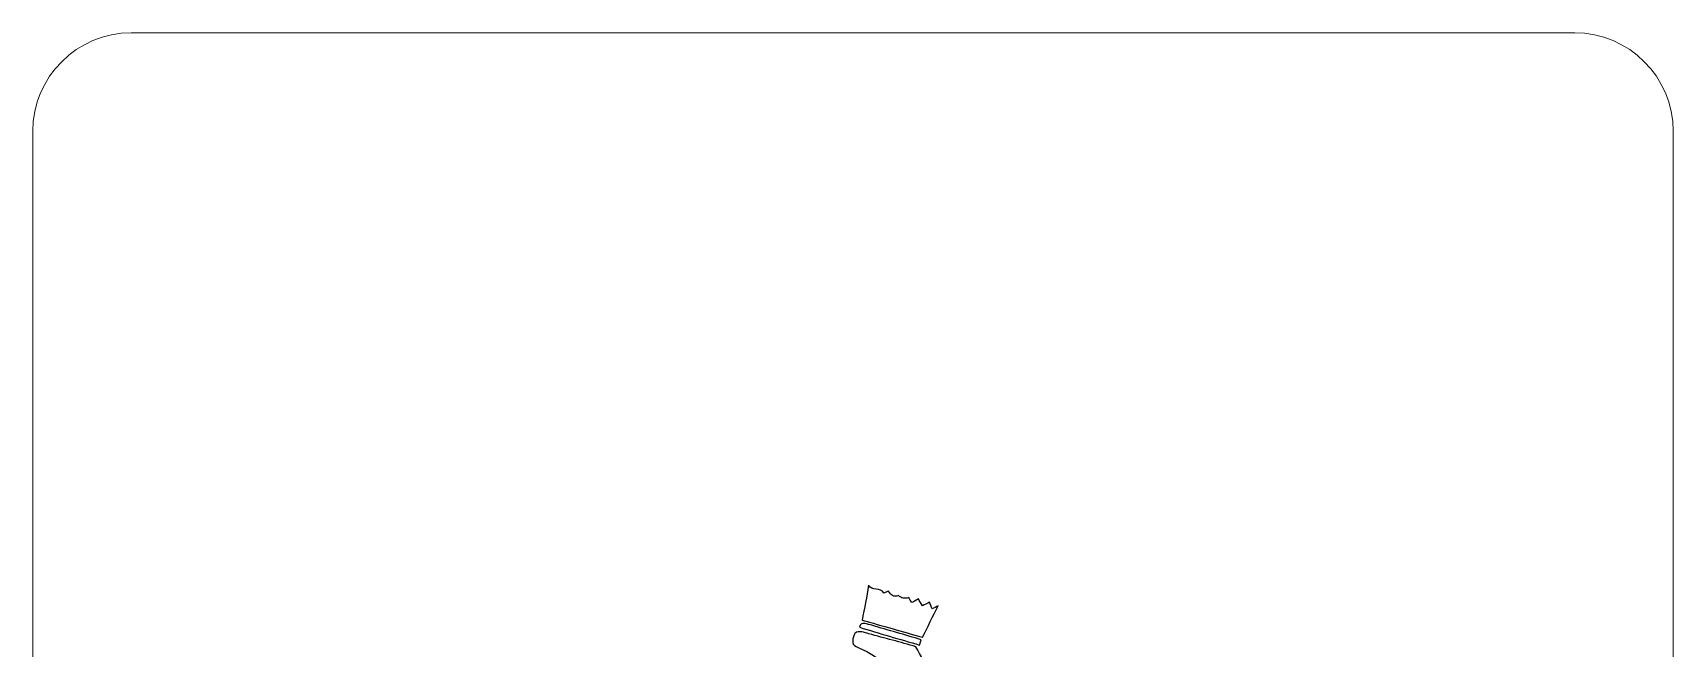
# Model space of a CAD drawing. Header units: millimetres. Extents: x 83 to 133, y -64 to 36.
# Drawn here: x 82.8 to 132.8, y 16.8 to 35.5 of the extents above; entities that cross this region are included whole.
import ezdxf

# ---------------------------------------------------------------- set-up
doc = ezdxf.new("R2010")
doc.units = ezdxf.units.MM
doc.header["$MEASUREMENT"] = 0
doc.layers.add('Layer 1', color=7, linetype='Continuous')

msp = doc.modelspace()

# ---------------------------------------------------------------- linework, layer by layer
at = {"layer": 'Layer 1', "color": 250, "lineweight": 18}
msp.add_open_spline([(129.818, 35.5359), (129.818, 35.5359), (85.818, 35.5359), (85.818, 35.5359), (84.1657, 35.5359), (82.818, 34.1882), (82.818, 32.5359), (82.818, 32.5359), (82.818, -61.4641), (82.818, -61.4641), (82.818, -63.1164), (84.1657, -64.4641), (85.818, -64.4641), (85.818, -64.4641), (129.818, -64.4641), (129.818, -64.4641), (131.4703, -64.4641), (132.818, -63.1164), (132.818, -61.4641), (132.818, -61.4641), (132.818, 32.5359), (132.818, 32.5359), (132.818, 34.1882), (131.4703, 35.5359), (129.818, 35.5359)], degree=3, knots=[0, 0, 0, 0, 0.125, 0.125, 0.125, 0.25, 0.25, 0.25, 0.375, 0.375, 0.375, 0.5, 0.5, 0.5, 0.625, 0.625, 0.625, 0.75, 0.75, 0.75, 0.875, 0.875, 0.875, 1, 1, 1, 1], dxfattribs=at)
at = {"layer": 'Layer 1', "color": 250}
for points, knots in [([(108.2904, 18.6979), (108.3965, 18.495), (108.6486, 18.6479), (108.7626, 18.4566), (108.797, 18.4706), (108.8663, 18.4989), (108.9019, 18.513), (108.9743, 18.3973), (109.0627, 18.3113), (109.2024, 18.3841), (109.29, 18.2949), (109.3952, 18.2729), (109.5161, 18.3169), (109.5489, 18.2661), (109.5817, 18.2149), (109.6154, 18.1649), (109.6646, 18.1921), (109.7621, 18.2472), (109.8114, 18.2749), (109.8418, 18.2225), (109.9006, 18.1193), (109.9315, 18.0672), (110.0051, 18.1028), (110.0798, 18.1372), (110.1544, 18.1725), (110.1735, 18.1217), (110.2112, 18.0208), (110.2299, 17.9708), (110.2767, 17.9944), (110.3696, 18.0413), (110.416, 18.0648), (110.2555, 17.7455), (110.0947, 17.4261), (109.9334, 17.1076), (109.3204, 17.2817), (108.7082, 17.4574), (108.0952, 17.6322), (108.1623, 17.9871), (108.2428, 18.3397), (108.2904, 18.6979)], [0, 0, 0, 0, 0.0769231, 0.0769231, 0.0769231, 0.1538462, 0.1538462, 0.1538462, 0.2307692, 0.2307692, 0.2307692, 0.3076923, 0.3076923, 0.3076923, 0.3846154, 0.3846154, 0.3846154, 0.4615385, 0.4615385, 0.4615385, 0.5384615, 0.5384615, 0.5384615, 0.6153846, 0.6153846, 0.6153846, 0.6923077, 0.6923077, 0.6923077, 0.7692308, 0.7692308, 0.7692308, 0.8461538, 0.8461538, 0.8461538, 0.9230769, 0.9230769, 0.9230769, 1, 1, 1, 1]), ([(108.013, 17.4124), (108.0646, 17.6264), (108.2639, 17.492), (108.394, 17.4721), (108.8945, 17.3228), (109.3979, 17.1791), (109.9001, 17.0331), (109.9001, 17.0331), (109.8456, 16.869), (109.8456, 16.869), (109.2354, 17.0494), (108.6228, 17.2267), (108.013, 17.4124)], [0, 0, 0, 0, 0.25, 0.25, 0.25, 0.5, 0.5, 0.5, 0.75, 0.75, 0.75, 1, 1, 1, 1]), ([(107.8783, 17.2268), (108.0072, 17.3337), (108.1648, 17.2416), (108.3041, 17.2156), (108.7795, 17.0735), (109.2661, 16.9691), (109.7374, 16.8139), (109.8943, 16.5546), (110.0171, 16.2725), (110.1752, 16.0111), (110.2481, 15.6822), (110.0912, 15.3137), (109.8382, 15.0976), (109.6462, 14.8967), (109.3493, 15.0616), (109.1705, 15.1989), (108.9123, 15.5161), (108.8484, 15.9364), (108.7059, 16.31), (108.5186, 16.5786), (108.1909, 16.6794), (107.916, 16.8286), (107.7411, 16.8935), (107.8183, 17.1043), (107.8783, 17.2268)], [0, 0, 0, 0, 0.125, 0.125, 0.125, 0.25, 0.25, 0.25, 0.375, 0.375, 0.375, 0.5, 0.5, 0.5, 0.625, 0.625, 0.625, 0.75, 0.75, 0.75, 0.875, 0.875, 0.875, 1, 1, 1, 1])]:
    msp.add_open_spline(points, degree=3, knots=knots, dxfattribs=at)

doc.saveas('drawing.dxf')
